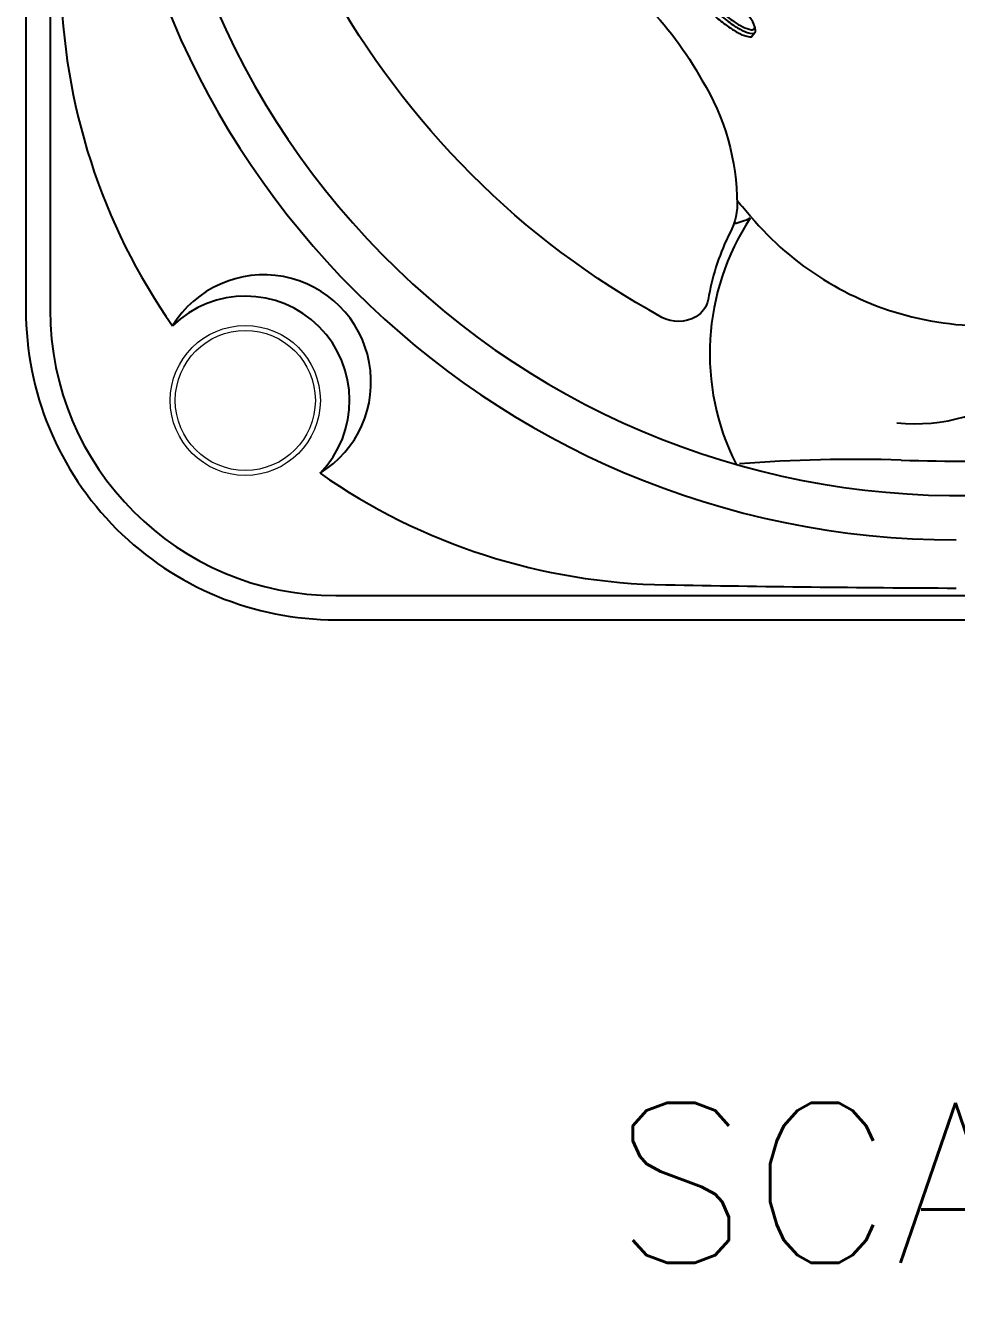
# Model space of a CAD drawing. Extents: x 409 to 498, y 628 to 778.
# Drawn here: x 408.58 to 431.83, y 628.05 to 660.31 of the extents above; entities that cross this region are included whole.
import ezdxf
from ezdxf.enums import TextEntityAlignment as Align

# ---------------------------------------------------------------- set-up
doc = ezdxf.new("R2010")
doc.units = 0
doc.header["$MEASUREMENT"] = 0
doc.layers.add('1', color=4, linetype='Continuous')
doc.layers.add('DIM', color=3, linetype='Continuous')
doc.styles.add('SIMPLEX', font='simplex')

# ---------------------------------------------------------------- blocks, each defined once
blk = doc.blocks.new('MINI')
at = {"layer": '1', "color": 3}
for p, q in [((0.223, 0.931), (0.327, 0.931)), ((0.391, 0.895), (0.44, 0.828)), ((0.391, 0.895), (0.391, 0.895)), ((0.223, -0.932), (0.327, -0.932)), ((0.327, -0.932), (0.327, -0.932)), ((0.386, -0.902), (0.441, -0.828))]:
    blk.add_line(p, q, dxfattribs=at)
for points in [[(0.223, 0.931, 0.267867), (0.159, 0.895, 0.072378), (0.065, 0.659, 0.034036), (0.019, 0.384, 0.024706), (0, 0, 0.024706), (0.019, -0.384, 0.034036), (0.065, -0.659, 0.072378), (0.159, -0.895, 0.267867), (0.223, -0.932, 0.267867)], [(0.391, 0.895, 0.267867), (0.327, 0.931, 0.267867), (0.264, 0.895, 0.072378), (0.17, 0.659, 0.034036), (0.123, 0.384, 0.024706), (0.104, 0, 0.024706), (0.123, -0.384, 0.034036), (0.17, -0.659, 0.072378), (0.264, -0.895, 0.267867), (0.327, -0.932, 0.267867)], [(0.327, -0.932, 0.238458), (0.386, -0.902, 0.072378)]]:
    blk.add_lwpolyline(points, format="xyb", dxfattribs=at)
for points in [[(0.386, -0.855, 0.267867), (0.445, -0.822, 0.072378), (0.531, -0.605, 0.034036), (0.574, -0.352, 0.024706), (0.591, 0, 0.024706), (0.574, 0.352, 0.034036), (0.531, 0.605, 0.072378), (0.445, 0.822, 0.267867), (0.386, 0.855, 0.267867), (0.328, 0.822, 0.072378), (0.242, 0.605, 0.034036), (0.199, 0.352, 0.024706), (0.182, 0, 0.024706), (0.199, -0.352, 0.034036), (0.242, -0.605, 0.072378), (0.328, -0.822, 0.267867)], [(0.388, 0.343, 0.280852), (0.368, 0.331, 0.066452), (0.337, 0.244, 0.030521), (0.321, 0.143, 0.022038), (0.315, 0.003, 0.022038), (0.321, -0.137, 0.030521), (0.337, -0.238, 0.066452), (0.368, -0.325, 0.280852), (0.388, -0.337, 0.280852), (0.408, -0.325, 0.066452), (0.439, -0.238, 0.030521), (0.454, -0.137, 0.022038), (0.46, 0.003, 0.022038), (0.454, 0.143, 0.030521), (0.439, 0.244, 0.066452), (0.408, 0.331, 0.280852)]]:
    blk.add_lwpolyline(points, format="xyb", close=True, dxfattribs=at)
blk = doc.blocks.new('2011PULSE')
at = {"layer": '1', "linetype": 'Continuous'}
blk.add_lwpolyline([(7.75, 0), (81.25, 0, 0.414214), (89, 7.75), (89, 81.25, 0.414214), (81.25, 89), (7.75, 89, 0.414214), (0, 81.25), (0, 7.75, 0.414214), (7.75, 0)], format="xyb", dxfattribs=at)
at = {"layer": '1', "color": 3, "linetype": 'Continuous'}
blk.add_lwpolyline([(7.75, 0.606), (81.244, 0.606, 0.414214), (88.394, 7.756), (88.394, 81.244, 0.414214), (81.244, 88.394), (7.756, 88.394, 0.414214), (0.606, 81.244), (0.606, 7.75, 0.413713)], format="xyb", close=True, dxfattribs=at)
at = {"layer": '1'}
blk.add_lwpolyline([(13.503, 16.905, -0.139939), (16.897, 13.497, -0.13657), (17.777, 10.397, -0.135613), (17.55, 9.591, 0.068851), (17.053, 8.011, -0.225097), (16.745, 7.577, -0.255346), (15.894, 7.564, -0.142373), (7.564, 15.894, -0.255346), (7.577, 16.745, -0.225097), (8.011, 17.053, 0.068851), (9.591, 17.55, -0.135613), (10.397, 17.776, -0.13657), (13.497, 16.897)], format="xyb", dxfattribs=at)
at = {"layer": '1', "lineweight": 5}
blk.add_circle((5.485, 5.485), 1.875, dxfattribs=at)
at = {"layer": '1', "color": 3, "lineweight": 5}
blk.add_circle((5.485, 5.485), 1.75, dxfattribs=at)
at = {"layer": '1', "color": 3, "linetype": 'Continuous'}
for centre, radius, start, end in [((23.305, 23.321), 20.214, 176.6712, 272.4073), ((23.25, 23.25), 21.25, 180, 270), ((16.336, 16.217), 15.463, 180.8127, 214.9728), ((5.232, -0.776), 16.852, 40.1072, 41.8986), ((23.268, 6.659), 6.175, 146.7407, 206.6301), ((23.986, 15.02), 7.668, 220.1072, 256.0642), ((5.947, 5.947), 2.68, 301.648, 148.3519), ((23.981, 14.999), 7.646, 256.0642, 294.1855), ((22.23, 9.355), 4.452, 264.0466, 308.0008), ((16.217, 16.336), 15.463, 235.0272, 269.1873), ((25.89, 555.528), 554.741, 268.97822, 269.72733)]:
    blk.add_arc(centre, radius, start, end, dxfattribs=at)
at = {"layer": '1', "color": 2, "linetype": 'Continuous'}
for centre, radius, start, end in [((17.3, 11.72), 1.855, 282.3193, 295.7352), ((5.485, 5.485), 2.608, 315.7599, 134.2399), ((20.716, -32.713), 36.724, 88.1874, 94.4948), ((23.593, 58.191), 54.226, 268.1874, 271.8689)]:
    blk.add_arc(centre, radius, start, end, dxfattribs=at)
at = {"layer": '1', "rotation": 49.9999999999999}
blk.add_blockref('MINI', (17.297, 15.032), dxfattribs=at)

msp = doc.modelspace()

# ---------------------------------------------------------------- block references
at = {"layer": '1'}
msp.add_blockref('2011PULSE', (408.577, 645.46), dxfattribs=at)

# ---------------------------------------------------------------- texts
at = {"layer": 'DIM', "style": 'SIMPLEX'}
msp.add_text('SCALE: 1/4" = 1\'-0"', height=4, dxfattribs=at).set_placement((453.149, 629.379), align=Align.CENTER)

doc.saveas('drawing.dxf')
